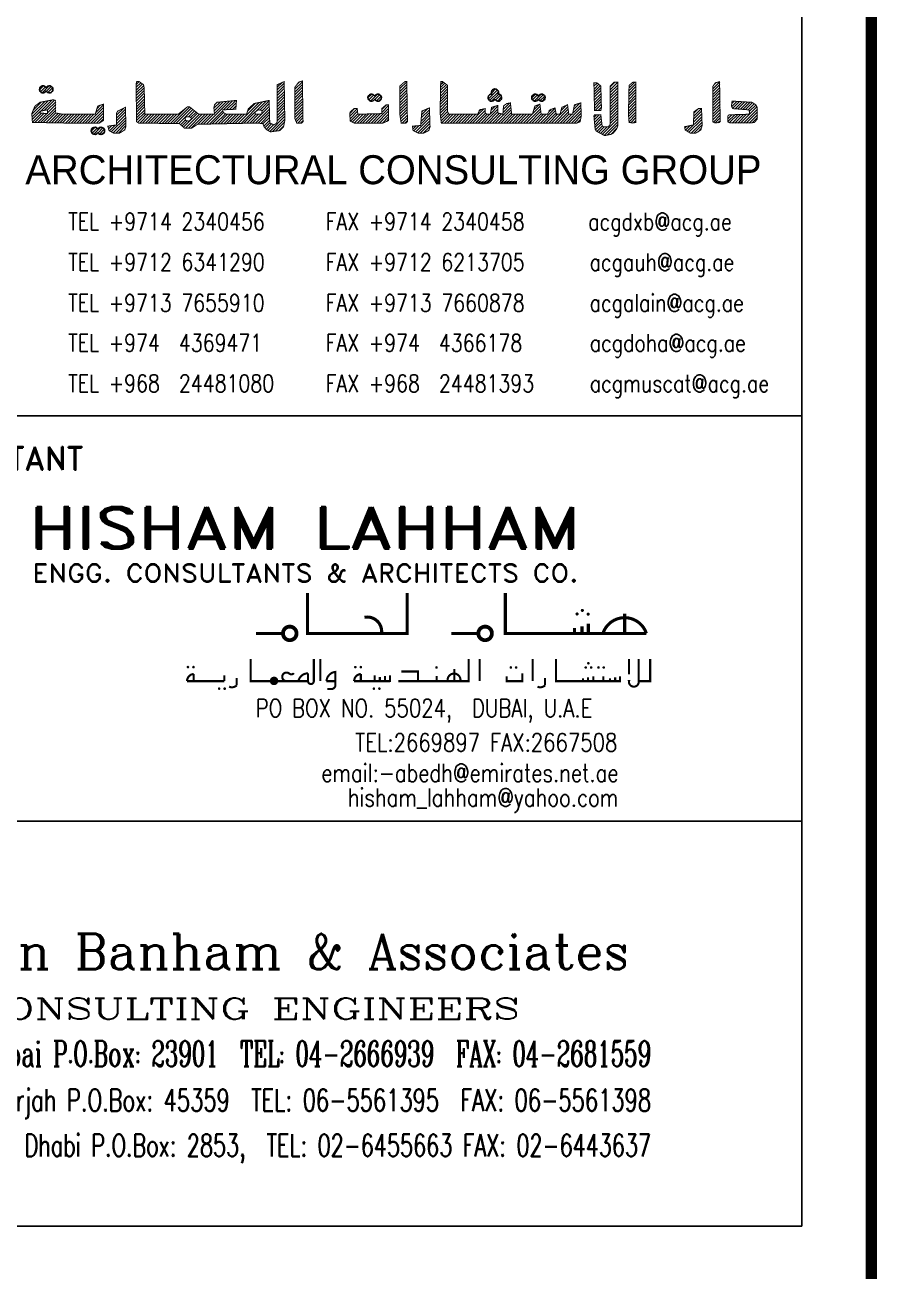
# Model space of a CAD drawing. Extents: x 278386 to 404536, y 8015 to 97114.
# Drawn here: x 391319 to 402361, y 25315 to 41458 of the extents above; entities that cross this region are included whole.
import ezdxf
from ezdxf.enums import TextEntityAlignment as Align

# ---------------------------------------------------------------- set-up
doc = ezdxf.new("R2010")
doc.units = 0
doc.header["$LTSCALE"] = 2
doc.header["$MEASUREMENT"] = 0
doc.layers.add('TITLE-A$0$-ABC', color=1, linetype='Continuous')
doc.styles.add('TITLE-A$0$1-BLOCK-A_FLOOR PLAN$0$ROMANC', font='romanc', dxfattribs={"height": 20})
doc.styles.add('TITLE-A$0$1-BLOCK-A_FLOOR PLAN$0$ROMAND', font='romand.shx', dxfattribs={"width": 0.8})
doc.styles.add('TITLE-A$0$1-BLOCK-A_FLOOR PLAN$0$RomanS', font='romans.shx')
doc.styles.add('TITLE-A$0$1-BLOCK-A_FLOOR PLAN$0$STYLE2', font='arial.ttf', dxfattribs={"height": 0.35})
pattern_1 = [(45, (-149114.1987491876, -141954.6926146515), (-18.2715286947468, 18.2715286947468), [])]

msp = doc.modelspace()

# ---------------------------------------------------------------- hatches: boundary and pattern name
at = {"layer": 'TITLE-A$0$-ABC'}
h = msp.add_hatch(dxfattribs=at)
h.set_pattern_fill('_USER', color=4, scale=25.8398436854001, angle=45, style=0, pattern_type=0)
h.set_pattern_definition([(45, (569890.6337053326, -29359.73186473148), (-18.2715286947468, 18.2715286947468), [])])
h.paths.add_polyline_path([(400264.8910549476, 40187.11154663556), (400321.836185515, 40195.24656528809), (400329.9712041675, 40211.51660259279), (400321.836185515, 40724.02277769977), (400264.8910549476, 40707.75274039472), (400232.3509803375, 40658.94262847992), (400232.3509803375, 40203.38158394061)])
h.paths.add_polyline_path([(399939.490308848, 40056.95124819551), (400012.7054767204, 40056.95124819551), (400077.7856259403, 40097.62634145813), (400094.0556632453, 40154.57147202546), (400085.9206445928, 40374.21697564259), (400045.2455513302, 40374.21697564259), (399988.3004207629, 40333.54188238031), (399980.1654021103, 40162.70649067799), (399866.2751409753, 40138.30143472042), (399874.4101596278, 40097.62634145813)])
h.paths.add_polyline_path([(399195.9367955039, 40187.11154663556), (399236.6118887666, 40195.24656528809), (399236.6118887666, 40715.88775904725), (399195.9367955039, 40715.88775904725), (399147.1266835888, 40675.21266578497), (399138.9916649366, 40301.00180777022), (399147.1266835888, 40195.24656528809)])
h.paths.add_polyline_path([(398699.7006577021, 40349.81191968536), (398781.050844227, 40349.81191968536), (398789.1858628795, 40382.35199429512), (398781.050844227, 40667.07764713244), (398732.2407323118, 40707.75274039472), (398691.5656390492, 40707.75274039472)], flags=17)
h.paths.add_polyline_path([(398829.8609561421, 40024.41117358576), (398911.2111426666, 40040.68121089081), (398943.7512172768, 40056.95124819551), (398984.426310539, 40105.76136011066), (399000.6963478441, 40146.43645337294), (399000.6963478441, 40715.88775904725), (398951.8862359289, 40715.88775904725), (398903.0761240141, 40667.07764713244), (398903.0761240141, 40170.84150933051), (398878.6710680569, 40138.30143472042), (398813.590918837, 40138.30143472042), (398797.320881532, 40154.57147202546), (398781.050844227, 40292.86678911769), (398699.7006577021, 40292.86678911769), (398691.5656390492, 40276.59675181298), (398707.8356763546, 40105.76136011066), (398724.1057136596, 40081.35630415309)])
h.paths.add_polyline_path([(396194.1149127348, 40187.11154663556), (396259.195061955, 40187.11154663556), (396275.4650992597, 40203.38158394061), (396267.3300806076, 40724.02277769977), (396242.9250246499, 40724.02277769977), (396177.8448754301, 40667.07764713244), (396177.8448754301, 40292.86678911769)])
h.paths.add_polyline_path([(396413.7604163523, 40056.95124819551), (396486.9755842247, 40056.95124819551), (396552.0557334445, 40089.49132280561), (396568.3257707496, 40138.30143472042), (396560.1907520971, 40382.35199429512), (396462.5705282671, 40341.67690103284), (396446.3004909621, 40154.57147202546), (396340.5452484799, 40146.43645337294), (396348.6802671321, 40089.49132280561)])
h.paths.add_polyline_path([(395583.9885137982, 40187.11154663556), (395958.1993718126, 40187.11154663556), (396031.414539685, 40219.65162124531), (396031.414539685, 40423.02708755774), (395998.8744650753, 40423.02708755774), (395941.9293345076, 40374.21697564259), (395941.9293345076, 40309.13682642274), (395632.798625713, 40301.00180777022), (395624.6636070606, 40374.21697564259), (395583.9885137982, 40374.21697564259), (395535.1784018831, 40333.54188238031), (395527.0433832306, 40309.13682642274), (395535.1784018831, 40211.51660259279)])
h.paths.add_polyline_path([(398471.9201354324, 40187.11154663556), (398512.5952286947, 40203.38158394061), (398528.8652659997, 40284.73177046551), (398520.7302473472, 40447.43214351497), (398439.3800608223, 40423.02708755774), (398414.9750048651, 40301.00180777022), (398366.1648929499, 40301.00180777022), (398349.8948556449, 40423.02708755774), (398276.6796877725, 40390.48701294764), (398252.2746318153, 40301.00180777022), (398203.4645199002, 40301.00180777022), (398187.1944825951, 40382.35199429512), (398122.1143333752, 40357.94693833755), (398089.5742587654, 40301.00180777022), (398008.2240722402, 40301.00180777022), (397991.9540349355, 40431.16210621026), (397926.8738857153, 40406.75705025269), (397894.3338111056, 40301.00180777022), (397625.8781955733, 40301.00180777022), (397609.6081582683, 40447.43214351497), (397560.7980463534, 40439.29712486245), (397520.1229530908, 40406.75705025269), (397511.9879344383, 40301.00180777022), (397446.9077852184, 40317.27184507527), (397446.9077852184, 40414.89206890521), (397365.5575986935, 40390.48701294764), (397349.2875613885, 40301.00180777022), (397300.4774494737, 40301.00180777022), (397284.2074121686, 40317.27184507527), (397284.2074121686, 40374.21697564259), (397210.9922442966, 40357.94693833755), (397186.5871883387, 40301.00180777022), (396812.3763303243, 40301.00180777022), (396796.1062930196, 40333.54188238031), (396796.1062930196, 40675.21266578497), (396731.0261437994, 40724.02277769977), (396706.6210878418, 40724.02277769977), (396698.4860691893, 40317.27184507527), (396714.7561064943, 40187.11154663556)])
h.paths.add_polyline_path([(394841.2473249023, 40187.11154663556), (394906.3274741222, 40187.11154663556), (394922.5975114272, 40203.38158394061), (394914.4624927747, 40732.15779635229), (394865.6523808599, 40715.88775904725), (394816.8422689447, 40650.80760982739), (394816.8422689447, 40244.05667720289)])
h.paths.add_polyline_path([(393442.0241166736, 40211.51660259279), (393401.3490234113, 40219.65162124531), (393393.2140047588, 40252.19169585541), (393409.4840420638, 40268.46173316046), (393450.1591353261, 40268.46173316046), (393482.6992099362, 40244.05667720289)], flags=16)
h.paths.add_polyline_path([(392465.8218783751, 40056.95124819551), (392547.1720649, 40056.95124819551), (392612.2522141195, 40097.62634145813), (392628.522251425, 40146.43645337294), (392620.3872327721, 40390.48701294764), (392522.7670089424, 40341.67690103284), (392506.4969716374, 40317.27184507527), (392506.4969716374, 40162.70649067799), (392392.6067105028, 40146.43645337294), (392408.8767478075, 40089.49132280561)])
h.paths.add_polyline_path([(394385.6862803627, 40301.00180777022), (394304.3360938381, 40301.00180777022), (394304.3360938381, 40333.54188238031), (394345.0111871004, 40357.94693833755), (394393.8212990152, 40349.81191968536)], flags=16)
h.paths.add_polyline_path([(394499.5765414977, 40073.22128550056), (394621.6018212852, 40089.49132280561), (394670.4119332, 40138.30143472042), (394686.6819705047, 40219.65162124531), (394678.5469518525, 40724.02277769977), (394589.0617466751, 40683.34768443749), (394589.0617466751, 40211.51660259279), (394580.9267280225, 40187.11154663556), (394548.3866534125, 40162.70649067799), (394491.4415228451, 40187.11154663556), (394483.3065041926, 40479.97221812507), (394288.066056533, 40439.29712486245), (394214.8508886606, 40374.21697564259), (394190.4458327031, 40301.00180777022), (393930.1252358233, 40301.00180777022), (393897.5851612132, 40317.27184507527), (393881.3151239086, 40341.67690103284), (393881.3151239086, 40357.94693833755), (394052.1505156109, 40366.08195699041), (394060.2855342631, 40479.97221812507), (393808.0999560358, 40455.56716216783), (393775.559881426, 40423.02708755774), (393767.4248627736, 40382.35199429512), (393775.559881426, 40301.00180777022), (393572.184415114, 40301.00180777022), (393450.1591353261, 40398.62203160016), (393425.7540793689, 40398.62203160016), (393303.7287995817, 40301.00180777022), (392872.5728109993, 40301.00180777022), (392864.4377923471, 40642.67259117487), (392856.3027736946, 40683.34768443749), (392799.3576431273, 40724.02277769977), (392766.8175685172, 40724.02277769977), (392758.6825498646, 40691.48270308967), (392766.8175685172, 40203.38158394061), (392791.2226244747, 40187.11154663556), (393319.9988368864, 40178.97652798303), (393385.0789861066, 40122.0313974157), (393482.6992099362, 40122.0313974157), (393555.9143778086, 40170.84150933051), (394328.7411497954, 40187.11154663556), (394401.9563176677, 40178.97652798303), (394418.2263549728, 40138.30143472042), (394442.6314109303, 40105.76136011066)])
h.paths.add_polyline_path([(400720.452099487, 40187.11154663556), (400777.3972300546, 40195.24656528809), (400809.9373046644, 40235.92165855036), (400809.9373046644, 40390.48701294764), (400793.6672673593, 40423.02708755774), (400744.8571554446, 40455.56716216783), (400484.5365585648, 40471.83719947254), (400476.4015399126, 40406.75705025269), (400492.6715772173, 40374.21697564259), (400704.1820621819, 40357.94693833755), (400712.3170808344, 40317.27184507527), (400704.1820621819, 40301.00180777022), (400443.8614653022, 40292.86678911769), (400427.5914279975, 40276.59675181298), (400427.5914279975, 40203.38158394061), (400460.1315026072, 40187.11154663556)])
edge = h.paths.add_edge_path(flags=17)
edge.add_arc((398013.3637936743, 40515.7428262449), 46.0882965852518, 207.1909511237982, 512.8090488762017)
edge.add_arc((397931.3737692035, 40515.7428262449), 46.0882965852518, 27.19095112379827, 332.8090488762017)
edge = h.paths.add_edge_path(flags=16)
edge.add_arc((397449.682040942, 40515.7428262449), 46.0882965852518, 152.6550516423115, 152.8090488762017)
edge.add_arc((397367.6920164712, 40515.7428262449), 46.0882965852518, 27.19095112379827, 27.34458589501636)
edge.add_arc((397408.5818142153, 40583.00133736982), 46.08829658525192, 270.0604122616017, 270.2013545338222)
edge = h.paths.add_edge_path(flags=17)
edge.add_arc((397408.5818142153, 40583.00133736982), 46.08829658525192, 332.6550516423115, 567.3445858950164)
edge.add_arc((397367.6920164712, 40515.7428262449), 46.0882965852518, 90.06041226160168, 332.8090488762017)
edge.add_arc((397449.682040942, 40515.7428262449), 46.0882965852518, 207.1909511237982, 450.2013545338222)
edge = h.paths.add_edge_path()
edge.add_arc((395810.2181568134, 40515.7428262449), 46.0882965852518, 27.19095112379827, 332.8090488762017)
edge.add_arc((395892.2081812838, 40515.7428262449), 46.0882965852518, 207.1909511237982, 512.8090488762017)
h = msp.add_hatch(dxfattribs=at)
h.set_pattern_fill('_USER', color=4, scale=25.8398436854001, angle=45, style=0, pattern_type=0)
h.set_pattern_definition(pattern_1)
h.paths.add_polyline_path([(391594.6890284093, 40602.09591690927, 4.134933216757261), (391594.6890284096, 40644.21669819201, 4.134933216757257)])
h = msp.add_hatch(dxfattribs=at)
h.set_pattern_fill('_USER', color=4, scale=25.8398436854001, angle=45, style=0, pattern_type=0)
h.set_pattern_definition(pattern_1)
h.paths.add_polyline_path([(392286.8514680203, 40187.11154663556), (392335.6615799354, 40219.65162124531), (392335.6615799354, 40431.16210621026), (392262.4464120627, 40406.75705025269), (392229.9063374529, 40301.00180777022), (391806.8853675234, 40301.00180777022), (391717.400162346, 40317.27184507527), (391717.400162346, 40479.97221812507), (391684.8600877359, 40488.10723677759), (391514.0246960336, 40455.56716216783), (391448.9445468137, 40406.75705025269), (391408.2694535511, 40309.13682642274), (391416.4044722036, 40195.24656528809), (391839.4254421332, 40187.11154663556)])
h.paths.add_polyline_path([(391611.6449198635, 40309.13682642274), (391514.0246960336, 40317.27184507527), (391522.1597146861, 40341.67690103284), (391611.6449198635, 40357.94693833755)], flags=16)
h = msp.add_hatch(dxfattribs=at)
h.set_pattern_fill('_USER', color=4, scale=25.8398436854001, angle=45, style=0, pattern_type=0)
h.set_pattern_definition(pattern_1)
h.paths.add_polyline_path([(392264.2742958277, 40107.43918155818, 4.134933216789678), (392264.2742958274, 40065.31840027578, 4.134933216789682)])

# ---------------------------------------------------------------- linework, layer by layer
at = {"layer": 'TITLE-A$0$-ABC', "color": 4}
for p, q in [((401385.8009433121, 25895.30734072353), (401385.8009433127, 57395.30732084749)), ((401385.8009433124, 36395.30732084752), (386385.800980812, 36395.30732084786)), ((401385.8009433121, 31145.30733209842), (386385.8009808142, 31145.30733209808)), ((386385.8009808121, 25895.30734072356), (401385.8009433121, 25895.30734072353))]:
    msp.add_line(p, q, dxfattribs=at)
at = {"layer": 'TITLE-A$0$-ABC', "color": 3, "const_width": 149.999999625}
msp.add_lwpolyline([(282885.8012395621, 94397.0253072098), (402285.8009410617, 94397.0253072098), (402285.8009410617, 10295.30737972369), (282885.8012395621, 10295.30737972369)], close=True, dxfattribs=at)
at = {"layer": 'TITLE-A$0$-ABC', "color": 4}
for points, const_width in [([(394499.5765414977, 40073.22128550056), (394621.6018212852, 40089.49132280561), (394670.4119332, 40138.30143472042), (394686.6819705047, 40219.65162124531), (394678.5469518525, 40724.02277769977), (394589.0617466751, 40683.34768443749), (394589.0617466751, 40211.51660259279), (394580.9267280225, 40187.11154663556), (394548.3866534125, 40162.70649067799), (394491.4415228451, 40187.11154663556), (394483.3065041926, 40479.97221812507), (394288.066056533, 40439.29712486245), (394214.8508886606, 40374.21697564259), (394190.4458327031, 40301.00180777022), (393930.1252358233, 40301.00180777022), (393897.5851612132, 40317.27184507527), (393881.3151239086, 40341.67690103284), (393881.3151239086, 40357.94693833755), (394052.1505156109, 40366.08195699041), (394060.2855342631, 40479.97221812507), (393808.0999560358, 40455.56716216783), (393775.559881426, 40423.02708755774), (393767.4248627736, 40382.35199429512), (393775.559881426, 40301.00180777022), (393572.184415114, 40301.00180777022), (393450.1591353261, 40398.62203160016), (393425.7540793689, 40398.62203160016), (393303.7287995817, 40301.00180777022), (392872.5728109993, 40301.00180777022), (392864.4377923471, 40642.67259117487), (392856.3027736946, 40683.34768443749), (392799.3576431273, 40724.02277769977), (392766.8175685172, 40724.02277769977), (392758.6825498646, 40691.48270308967), (392766.8175685172, 40203.38158394061), (392791.2226244747, 40187.11154663556), (393319.9988368864, 40178.97652798303), (393385.0789861066, 40122.0313974157), (393482.6992099362, 40122.0313974157), (393555.9143778086, 40170.84150933051), (394328.7411497954, 40187.11154663556), (394401.9563176677, 40178.97652798303), (394418.2263549728, 40138.30143472042), (394442.6314109303, 40105.76136011066), (394499.5765414977, 40073.22128550056)], 12.81105299604813), ([(394841.2473249023, 40187.11154663556), (394906.3274741222, 40187.11154663556), (394922.5975114272, 40203.38158394061), (394914.4624927747, 40732.15779635229), (394865.6523808599, 40715.88775904725), (394816.8422689447, 40650.80760982739), (394816.8422689447, 40244.05667720289), (394841.2473249023, 40187.11154663556)], 12.81105299604813), ([(396194.1149127348, 40187.11154663556), (396259.195061955, 40187.11154663556), (396275.4650992597, 40203.38158394061), (396267.3300806076, 40724.02277769977), (396242.9250246499, 40724.02277769977), (396177.8448754301, 40667.07764713244), (396177.8448754301, 40292.86678911769), (396194.1149127348, 40187.11154663556)], 12.81105299604813), ([(398471.9201354324, 40187.11154663556), (398512.5952286947, 40203.38158394061), (398528.8652659997, 40284.73177046551), (398520.7302473472, 40447.43214351497), (398439.3800608223, 40423.02708755774), (398414.9750048651, 40301.00180777022), (398366.1648929499, 40301.00180777022), (398349.8948556449, 40423.02708755774), (398276.6796877725, 40390.48701294764), (398252.2746318153, 40301.00180777022), (398203.4645199002, 40301.00180777022), (398187.1944825951, 40382.35199429512), (398122.1143333752, 40357.94693833755), (398089.5742587654, 40301.00180777022), (398008.2240722402, 40301.00180777022), (397991.9540349355, 40431.16210621026), (397926.8738857153, 40406.75705025269), (397894.3338111056, 40301.00180777022), (397625.8781955733, 40301.00180777022), (397609.6081582683, 40447.43214351497), (397560.7980463534, 40439.29712486245), (397520.1229530908, 40406.75705025269), (397511.9879344383, 40301.00180777022), (397446.9077852184, 40317.27184507527), (397446.9077852184, 40414.89206890521), (397365.5575986935, 40390.48701294764), (397349.2875613885, 40301.00180777022), (397300.4774494737, 40301.00180777022), (397284.2074121686, 40317.27184507527), (397284.2074121686, 40374.21697564259), (397210.9922442966, 40357.94693833755), (397186.5871883387, 40301.00180777022), (396812.3763303243, 40301.00180777022), (396796.1062930196, 40333.54188238031), (396796.1062930196, 40675.21266578497), (396731.0261437994, 40724.02277769977), (396706.6210878418, 40724.02277769977), (396698.4860691893, 40317.27184507527), (396714.7561064943, 40187.11154663556), (398471.9201354324, 40187.11154663556)], 12.81105299604813), ([(398699.7006577021, 40349.81191968536), (398781.050844227, 40349.81191968536), (398789.1858628795, 40382.35199429512), (398781.050844227, 40667.07764713244), (398732.2407323118, 40707.75274039472), (398691.5656390492, 40707.75274039472), (398699.7006577021, 40349.81191968536)], 12.81105299604813), ([(398829.8609561421, 40024.41117358576), (398911.2111426666, 40040.68121089081), (398943.7512172768, 40056.95124819551), (398984.426310539, 40105.76136011066), (399000.6963478441, 40146.43645337294), (399000.6963478441, 40715.88775904725), (398951.8862359289, 40715.88775904725), (398903.0761240141, 40667.07764713244), (398903.0761240141, 40170.84150933051), (398878.6710680569, 40138.30143472042), (398813.590918837, 40138.30143472042), (398797.320881532, 40154.57147202546), (398781.050844227, 40292.86678911769), (398699.7006577021, 40292.86678911769), (398691.5656390492, 40276.59675181298), (398707.8356763546, 40105.76136011066), (398724.1057136596, 40081.35630415309), (398829.8609561421, 40024.41117358576)], 12.81105299604813), ([(399195.9367955039, 40187.11154663556), (399236.6118887666, 40195.24656528809), (399236.6118887666, 40715.88775904725), (399195.9367955039, 40715.88775904725), (399147.1266835888, 40675.21266578497), (399138.9916649366, 40301.00180777022), (399147.1266835888, 40195.24656528809), (399195.9367955039, 40187.11154663556)], 12.81105299604813), ([(400263.0888103804, 40187.73052204387), (400319.845557128, 40195.83862872214), (400327.9536638058, 40212.05484207867), (400319.845557128, 40722.86556280558), (400263.0888103804, 40706.64934944905), (400230.6563836677, 40658.00070938014), (400230.6563836677, 40203.9467354004), (400263.0888103804, 40187.73052204387)], 12.7686719341838), ([(391839.4254421332, 40187.11154663556), (392286.8514680203, 40187.11154663556), (392335.6615799354, 40219.65162124531), (392335.6615799354, 40431.16210621026), (392262.4464120627, 40406.75705025269), (392229.9063374529, 40301.00180777022), (391806.8853675234, 40301.00180777022), (391717.400162346, 40317.27184507527), (391717.400162346, 40479.97221812507), (391684.8600877359, 40488.10723677759), (391514.0246960336, 40455.56716216783), (391448.9445468137, 40406.75705025269), (391408.2694535511, 40309.13682642274), (391416.4044722036, 40195.24656528809), (391839.4254421332, 40187.11154663556)], 12.81105299604813), ([(391611.6449198635, 40309.13682642274), (391514.0246960336, 40317.27184507527), (391522.1597146861, 40341.67690103284), (391611.6449198635, 40357.94693833755), (391611.6449198635, 40309.13682642274)], 12.81105299604813), ([(392465.8218783751, 40056.95124819551), (392547.1720649, 40056.95124819551), (392612.2522141195, 40097.62634145813), (392628.522251425, 40146.43645337294), (392620.3872327721, 40390.48701294764), (392522.7670089424, 40341.67690103284), (392506.4969716374, 40317.27184507527), (392506.4969716374, 40162.70649067799), (392392.6067105028, 40146.43645337294), (392408.8767478075, 40089.49132280561), (392465.8218783751, 40056.95124819551)], 12.81105299604813), ([(394385.6862803627, 40301.00180777022), (394304.3360938381, 40301.00180777022), (394304.3360938381, 40333.54188238031), (394345.0111871004, 40357.94693833755), (394393.8212990152, 40349.81191968536), (394385.6862803627, 40301.00180777022)], 12.81105299604813), ([(395583.9885137982, 40187.11154663556), (395958.1993718126, 40187.11154663556), (396031.414539685, 40219.65162124531), (396031.414539685, 40423.02708755774), (395998.8744650753, 40423.02708755774), (395941.9293345076, 40374.21697564259), (395941.9293345076, 40309.13682642274), (395632.798625713, 40301.00180777022), (395624.6636070606, 40374.21697564259), (395583.9885137982, 40374.21697564259), (395535.1784018831, 40333.54188238031), (395527.0433832306, 40309.13682642274), (395535.1784018831, 40211.51660259279), (395583.9885137982, 40187.11154663556)], 12.81105299604813), ([(396413.7604163523, 40056.95124819551), (396486.9755842247, 40056.95124819551), (396552.0557334445, 40089.49132280561), (396568.3257707496, 40138.30143472042), (396560.1907520971, 40382.35199429512), (396462.5705282671, 40341.67690103284), (396446.3004909621, 40154.57147202546), (396340.5452484799, 40146.43645337294), (396348.6802671321, 40089.49132280561), (396413.7604163523, 40056.95124819551)], 12.81105299604813), ([(399939.490308848, 40056.95124819551), (400012.7054767204, 40056.95124819551), (400077.7856259403, 40097.62634145813), (400094.0556632453, 40154.57147202546), (400085.9206445928, 40374.21697564259), (400045.2455513302, 40374.21697564259), (399988.3004207629, 40333.54188238031), (399980.1654021103, 40162.70649067799), (399866.2751409753, 40138.30143472042), (399874.4101596278, 40097.62634145813), (399939.490308848, 40056.95124819551)], 12.81105299604813), ([(400717.1427843599, 40187.73052204387), (400773.8995311073, 40195.83862872214), (400806.3319578204, 40236.37916211346), (400806.3319578204, 40390.43318899912), (400790.1157444639, 40422.86561571218), (400741.4671043946, 40455.2980424249), (400482.0076906919, 40471.51425578108), (400473.899584014, 40406.64940235565), (400490.1157973701, 40374.21697564259), (400700.9265710036, 40358.00076228641), (400709.0346776816, 40317.46022889543), (400700.9265710036, 40301.2440155389), (400441.4671573009, 40293.13590886063), (400425.2509439447, 40276.91969550444), (400425.2509439447, 40203.9467354004), (400457.6833706574, 40187.73052204387), (400717.1427843599, 40187.73052204387)], 12.7686719341838), ([(393442.0241166736, 40211.51660259279), (393401.3490234113, 40219.65162124531), (393393.2140047588, 40252.19169585541), (393409.4840420638, 40268.46173316046), (393450.1591353261, 40268.46173316046), (393482.6992099362, 40244.05667720289), (393442.0241166736, 40211.51660259279)], 12.81105299604813), ([(396272.977022915, 34099.10698936617), (396272.977022915, 33575.84670436109), (394980.2750457575, 33575.84670436109), (394980.2750457575, 34099.10698936617)], 40.34641305139851), ([(399089.9403867278, 33833.5820388382), (399089.9403867278, 33575.84670436109)], 40.34641305139851), ([(394662.7463524267, 33575.84670436109), (394313.6556243597, 33575.84670436109)], 40.34641305139851), ([(397194.0993337459, 33575.84670436109), (396845.0086056208, 33575.84670436109)], 40.34641305139851), ([(398440.5941579464, 33644.50191705374), (398440.5941579464, 33575.84670436109)], 40.34641305139851), ([(398537.0017492058, 33667.0113475386), (398537.0017492058, 33575.84670436109)], 40.34641305139851), ([(398619.6582516097, 33703.02656657237), (398619.6582516097, 33575.84670436109)], 40.34641305139851), ([(394990.3279878074, 32957.19622571793), (394243.1485866808, 32957.19622571793), (394243.1485866808, 33245.31890146543)], 26.89760870093233), ([(395148.1456002175, 33245.31890146543), (395148.1456002175, 32957.19622571793)], 26.89760870093233), ([(397067.2837203061, 33245.31890146543), (397067.2837203061, 32957.19622571793), (396155.4725278802, 32957.19622571793)], 26.89760870093233), ([(397211.9377245931, 33245.31890146543), (397211.9377245931, 32957.19622571793)], 26.89760870093233), ([(397897.6191706473, 33245.31890146543), (397897.6191706473, 32957.19622571793)], 26.89760870093233), ([(399029.6395878035, 33018.54247294001), (399029.6395878035, 32957.19622571793), (398200.7339357609, 32957.19622571793), (398200.7339357609, 33245.31890146543)], 26.89760870093233), ([(399144.6365222356, 33245.31890146543), (399144.6365222356, 33045.96710216988)], 26.89760870093233), ([(399420.8494813865, 33245.31890146543), (399420.8494813865, 32957.19622571793), (399272.5041976202, 32957.19622571793), (399272.5041976202, 33245.31890146543)], 26.89760870093233), ([(396195.483113059, 33081.79458324274), (396410.5988608524, 33081.79458324274), (396410.5988608524, 32957.19622571793)], 26.89760870093233), ([(396883.5338341013, 32957.19622571793), (396883.5338341013, 33112.48838224834)], 26.89760870093233), ([(393903.7874111647, 32957.19622571793), (393903.7874111647, 33032.79768906763)], 26.89760870093233), ([(395850.4430640077, 33033.65706143971), (395850.4430640077, 32957.19622571793)], 26.89760870093233), ([(395917.3633917051, 32954.47069071583), (395917.3633917051, 33009.39867224936)], 26.89760870093233), ([(395983.655381028, 32957.19622571793), (395983.655381028, 33022.92080754138)], 26.89760870093233), ([(396050.9545962977, 33033.65706143971), (396050.9545962977, 32945.79913829757)], 26.89760870093233), ([(396652.869268974, 33022.61388287153), (396652.869268974, 32957.19622571793)], 26.89760870093233), ([(397764.6935515584, 33057.78214117943), (397764.6935515584, 32957.19622571793), (397561.3957243966, 32957.19622571793), (397561.3957243966, 33018.70617551064)], 26.89760870093233), ([(398549.9370504532, 32943.67409037711), (398549.9370504532, 32994.20246339734)], 26.89760870093233), ([(398616.2290397763, 32957.19622571793), (398616.2290397763, 33007.72459868919)], 26.89760870093233), ([(398683.5282550459, 33018.4608525876), (398683.5282550459, 32957.19622571793)], 26.89760870093233), ([(398814.9208423161, 33018.4608525876), (398814.9208423161, 32957.19622571793)], 26.89760870093233), ([(398901.1140703575, 32943.67409037711), (398901.1140703575, 32994.20246339734)], 26.89760870093233), ([(398967.4060596807, 32957.19622571793), (398967.4060596807, 33007.72459868919)], 26.89760870093233), ([(399145.9893426188, 32959.04485628303), (399145.9893426188, 32973.91912209555)], 33.62201087616543)]:
    msp.add_lwpolyline(points, dxfattribs=dict(at, const_width=const_width))
for points, const_width in [([(397543.6756865521, 34099.10698936617), (397543.6756865521, 33575.84670436109), (399371.0467079015, 33575.84670436109, 0.724681132236371), (398808.8340656142, 33575.84670436109, 0.724681132236371)], 40.34641305139851), ([(395939.667084826, 33575.84670436109, 0.5151286837397996), (395718.9618248689, 33784.06102608887, 0.5151286837397996)], 40.34641305139851), ([(395062.2928646089, 33245.31890146543), (395062.2928646089, 32957.19622571793, -1), (394987.802784614, 32957.19622571793)], 26.89760870093233), ([(393903.7874111647, 32957.19622571793), (393419.3202857584, 32957.19622571793, -0.3955920790657261), (393506.4360023386, 33050.07309631149), (393506.4360023386, 32957.19622571793)], 26.89760870093233), ([(394062.4612549645, 32999.16802233882), (394062.4612549645, 32901.47818270641, -0.3001130772078123), (393964.722064783, 32885.84775304123, -26.32586866943455)], 26.89760870093233), ([(394803.4712973854, 33061.43001799061, -0.4297514781232809), (394744.1320572188, 33055.12067861262, 1.354507627904523), (394702.4681013236, 32958.45798279471, -2.211114265246215)], 26.89760870093233), ([(394987.802784614, 32957.19622571793), (394987.802784614, 33058.90650383718, 0.3386083503191559), (394864.0735185214, 32964.2636430499, 1.035670332313341)], 26.89760870093233), ([(395355.2027781024, 33077.83507596529, 0.3952282068415482), (395226.4234850018, 32957.19622571793), (395342.5775208916, 32956.6922696225), (395342.5775208916, 33075.31128483917), (395342.5775208916, 32907.4779266166, -0.4347011943782526), (395285.7631045418, 32854.47775838635), (395239.0487422124, 32854.47775838635)], 26.89760870093233), ([(396050.9545962977, 32957.19622571793), (395584.6631673186, 32957.19622571793, -0.3955920790657261), (395671.778883899, 33050.07309631149), (395671.778883899, 32957.19622571793)], 26.89760870093233), ([(396961.725218508, 32957.19622571793, 1.197471105534961), (396797.523273263, 32957.19622571793, 0.8350932188490944)], 26.89760870093233), ([(398057.9113918819, 32999.16802233882), (398057.9113918819, 32901.47818270641, -0.3001130772078123), (397960.1722017007, 32885.84775304123, -26.32586866943455)], 26.89760870093233), ([(399145.9893426188, 32959.04485628303, 1.143875740196325), (399272.5041976202, 32957.19622571793, -0.766568636642929)], 26.89760870093233)]:
    msp.add_lwpolyline(points, format="xyb", dxfattribs=dict(at, const_width=const_width))
for points, const_width in [([(398463.0293113599, 33827.28039673811, 1), (398483.2025178463, 33827.28039673811, 1)], 20.17320652569926), ([(398531.6548211217, 33873.00780764586, 1), (398551.8280276649, 33873.00780764586, 1)], 20.17320652569926), ([(398606.9525776277, 33825.37529547197, 1), (398627.1257841127, 33825.37529547197, 1)], 20.17320652569926), ([(394662.7463524267, 33575.84670436109, 1), (394838.3777437837, 33575.84670436109, 1)], 49.57796479514234), ([(397194.0993337459, 33575.84670436109, 1), (397369.7307251031, 33575.84670436109, 1)], 49.57796479514234), ([(393422.6672796815, 33139.19484704943, 1), (393439.478285085, 33139.19484704943, 1)], 16.81100543808271), ([(393494.224279293, 33139.33429329752, 1), (393511.0352847476, 33139.33429329752, 1)], 16.81100543808271), ([(395591.7755821728, 33138.97352016001, 1), (395608.5865875778, 33138.97352016001, 1)], 16.81100543808271), ([(395663.3325817842, 33139.11296640823, 1), (395680.1435871893, 33139.11296640823, 1)], 16.81100543808271), ([(396643.5222834266, 33134.78945317719, 1), (396660.3332888812, 33134.78945317719, 1)], 16.81100543808271), ([(397606.7829735802, 33134.78945317719, 1), (397623.5939789852, 33134.78945317719, 1)], 16.81100543808271), ([(397674.8840285917, 33134.06538410705, 1), (397691.6950340463, 33134.06538410705, 1)], 16.81100543808271), ([(398576.9216327028, 33133.92593785882, 1), (398593.7326381574, 33133.92593785882, 1)], 16.81100543808271), ([(398611.647812555, 33189.30186667221, 1), (398628.4588180077, 33189.30186667221, 1)], 16.81100543808271), ([(398648.478632364, 33134.06538410705, 1), (398665.289637769, 33134.06538410705, 1)], 16.81100543808271), ([(398741.929343941, 33134.78945317719, 1), (398758.7403493956, 33134.78945317719, 1)], 16.81100543808271), ([(398810.0303990021, 33134.06538410705, 1), (398826.8414044567, 33134.06538410705, 1)], 16.81100543808271), ([(394514.5070612712, 32960.47781782543, 1), (394579.8435641869, 32960.47781782543, 1)], 44.50471465584288), ([(393827.2851869387, 32860.09252019717, 1), (393844.0961923933, 32860.09252019717, 1)], 16.81100543808271), ([(393898.8421865502, 32860.23196644534, 1), (393915.6531920049, 32860.23196644534, 1)], 16.81100543808271), ([(395831.9813635253, 32860.09252019717, 1), (395848.7923689323, 32860.09252019717, 1)], 16.81100543808271), ([(395903.5383631387, 32860.23196644534, 1), (395920.3493685438, 32860.23196644534, 1)], 16.81100543808271)]:
    msp.add_lwpolyline(points, format="xyb", close=True, dxfattribs=dict(at, const_width=const_width))
for centre, radius, start, end in [((391553.6940161742, 40623.15630755081), 46.0882965852518, 27.19095112379378, 332.8090488762062), ((391635.6840406447, 40623.15630755081), 46.0882965852518, 207.1909511237938, 152.8090488762062), ((395810.2181568134, 40515.7428262449), 46.0882965852518, 27.19095112379378, 332.8090488762062), ((395892.2081812838, 40515.7428262449), 46.0882965852518, 207.1909511237938, 152.8090488762062), ((397367.6920164712, 40515.7428262449), 46.0882965852518, 90.06041226159405, 332.8090488762062), ((397408.5818142153, 40583.00133736982), 46.08829658525192, 332.6550516422976, 207.3445858950253), ((397408.5818142153, 40583.00133736982), 46.08829658525192, 270.0604122615941, 270.2013545338235), ((397367.6920164712, 40515.7428262449), 46.0882965852518, 27.19095112379378, 27.34458589502531), ((397449.682040942, 40515.7428262449), 46.0882965852518, 207.1909511237938, 90.20135453382349), ((397449.682040942, 40515.7428262449), 46.0882965852518, 152.6550516422991, 152.8090488762062), ((397931.3737692035, 40515.7428262449), 46.0882965852518, 27.19095112379378, 332.8090488762062), ((398013.3637936743, 40515.7428262449), 46.0882965852518, 207.1909511237938, 152.8090488762062), ((392223.2792835924, 40086.37879091698), 46.0882965852518, 27.19095112379378, 332.8090488762062), ((392305.2693080628, 40086.37879091698), 46.0882965852518, 207.1909511237938, 152.8090488762062)]:
    msp.add_arc(centre, radius, start, end, dxfattribs=at)

# ---------------------------------------------------------------- texts
for s, height, style, width, p in [('ARCHITECTURAL CONSULTING GROUP', 375, 'TITLE-A$0$1-BLOCK-A_FLOOR PLAN$0$STYLE2', 0.95, (391324.5107744393, 39394.89029667454)), ('TEL +9714 2340456', 225, 'TITLE-A$0$1-BLOCK-A_FLOOR PLAN$0$RomanS', 0.8, (391881.1008766314, 38797.83329147854)), ('FAX +9714 2340458', 225, 'TITLE-A$0$1-BLOCK-A_FLOOR PLAN$0$RomanS', 0.8, (395217.5397590721, 38797.69832616951)), ('acgdxb@acg.ae', 225, 'TITLE-A$0$1-BLOCK-A_FLOOR PLAN$0$RomanS', 0.8, (398618.411702887, 38797.69832616951)), ('TEL +9712 6341290', 225, 'TITLE-A$0$1-BLOCK-A_FLOOR PLAN$0$RomanS', 0.8, (391881.1008766314, 38272.83329147839)), ('FAX +9712 6213705', 225, 'TITLE-A$0$1-BLOCK-A_FLOOR PLAN$0$RomanS', 0.8, (395217.5397590721, 38272.6983261697)), ('acgauh@acg.ae', 225, 'TITLE-A$0$1-BLOCK-A_FLOOR PLAN$0$RomanS', 0.8, (398636.216555772, 38272.6983261697)), ('TEL +9713 7655910', 225, 'TITLE-A$0$1-BLOCK-A_FLOOR PLAN$0$RomanS', 0.8, (391879.3802282842, 37744.90622752385)), ('FAX +9713 7660878', 225, 'TITLE-A$0$1-BLOCK-A_FLOOR PLAN$0$RomanS', 0.8, (395217.5397590721, 37745.0421459033)), ('acgalain@acg.ae', 225, 'TITLE-A$0$1-BLOCK-A_FLOOR PLAN$0$RomanS', 0.8, (398636.4826314127, 37745.0421459033)), ('TEL +974  4369471', 225, 'TITLE-A$0$1-BLOCK-A_FLOOR PLAN$0$RomanS', 0.8, (391879.3802280008, 37227.30639316289)), ('FAX +974  4366178', 225, 'TITLE-A$0$1-BLOCK-A_FLOOR PLAN$0$RomanS', 0.8, (395217.539758921, 37226.08537383841)), ('acgdoha@acg.ae', 225, 'TITLE-A$0$1-BLOCK-A_FLOOR PLAN$0$RomanS', 0.8, (398638.4113009915, 37226.08537383841)), ('TEL +968  24481080', 225, 'TITLE-A$0$1-BLOCK-A_FLOOR PLAN$0$RomanS', 0.8, (391879.3802280008, 36702.30639316274)), ('FAX +968  24481393', 225, 'TITLE-A$0$1-BLOCK-A_FLOOR PLAN$0$RomanS', 0.8, (395217.539758921, 36701.08537383826)), ('acgmuscat@acg.ae', 225, 'TITLE-A$0$1-BLOCK-A_FLOOR PLAN$0$RomanS', 0.8, (398638.4113009915, 36701.08537383826)), ('HISHAM LAHHAM', 538.3318969258438, 'TITLE-A$0$1-BLOCK-A_FLOOR PLAN$0$ROMAND', 1.19999999986081, (391364.4284369315, 34673.45663936147)), ('HISHAM LAHHAM', 538.3318969258438, 'TITLE-A$0$1-BLOCK-A_FLOOR PLAN$0$ROMAND', 1.19999999986081, (391387.7819751388, 34673.45663936147)), ('ENGG. CONSULTANTS & ARCHITECTS CO.', 233.4861866665674, 'TITLE-A$0$1-BLOCK-A_FLOOR PLAN$0$ROMAND', 1.099999999866491, (391414.891816307, 34241.45394267408)), ('PO BOX NO. 55024,  DUBAI, U.A.E', 233.4861866665674, 'TITLE-A$0$1-BLOCK-A_FLOOR PLAN$0$RomanS', 0.7999999999119412, (394308.6313653243, 32490.93155772918)), ('TEL:2669897 FAX:2667508', 233.4861866665674, 'TITLE-A$0$1-BLOCK-A_FLOOR PLAN$0$RomanS', 0.7999999999119412, (395600.4370608297, 32046.71227744911)), ('email:-abedh@emirates.net.ae', 233.4861866665674, 'TITLE-A$0$1-BLOCK-A_FLOOR PLAN$0$RomanS', 0.7999999999119412, (395159.5018093563, 31652.26539046189)), ('hisham_lahham@yahoo.com', 233.4861866665674, 'TITLE-A$0$1-BLOCK-A_FLOOR PLAN$0$RomanS', 0.7999999999119412, (395502.46660569, 31333.5050793225))]:
    msp.add_text(s, height=height, dxfattribs=dict(at, style=style, width=width)).set_placement(p)
at = {"layer": 'TITLE-A$0$-ABC', "color": 4, "style": 'TITLE-A$0$1-BLOCK-A_FLOOR PLAN$0$ROMAND'}
msp.add_text('STRUCTURAL CONSULTANT', height=299.9999992499409, dxfattribs=at).set_placement((386781.2122957024, 35694.63557599438))
at = {"layer": 'TITLE-A$0$-ABC', "color": 4}
for s, height, style, width, p, p2 in [(' Ian Banham & Associates', 457.2288, 'TITLE-A$0$1-BLOCK-A_FLOOR PLAN$0$ROMANC', 0.8571131718937895, (390318.6425900722, 29226.94479660477), (399145.6520755135, 29226.94479660477)), ('CONSULTING ENGINEERS', 274.33728, 'TITLE-A$0$1-BLOCK-A_FLOOR PLAN$0$ROMANC', 1.322794983812722, (390699.6653495099, 28577.94933971457), (397732.8574917826, 28577.94933971457)), ('Dubai P.O.Box: 23901  TEL: 04-2666939  FAX: 04-2681559', 330, 'TITLE-A$0$1-BLOCK-A_FLOOR PLAN$0$ROMANC', 0.5335175297128357, (390705.0844167729, 27966.30459069554), (399432.6690349753, 27966.30459069554)), ('Sharjah P.O.Box: 45359  TEL: 06-5561395  FAX: 06-5561398', 285.768, 'TITLE-A$0$1-BLOCK-A_FLOOR PLAN$0$RomanS', 0.6084980022217664, (390705.0844167729, 27387.49418578918), (399432.6690349753, 27387.49418578918)), ('Abu Dhabi P.O.Box: 2853,  TEL: 02-6455663 FAX: 02-6443637', 285.768, 'TITLE-A$0$1-BLOCK-A_FLOOR PLAN$0$RomanS', 0.601084249617377, (390705.0844167729, 26801.12766019563), (399432.6690349753, 26801.12766019563))]:
    msp.add_text(s, height=height, dxfattribs=dict(at, style=style, width=width)).set_placement(p, p2, align=Align.FIT)

doc.saveas('drawing.dxf')
